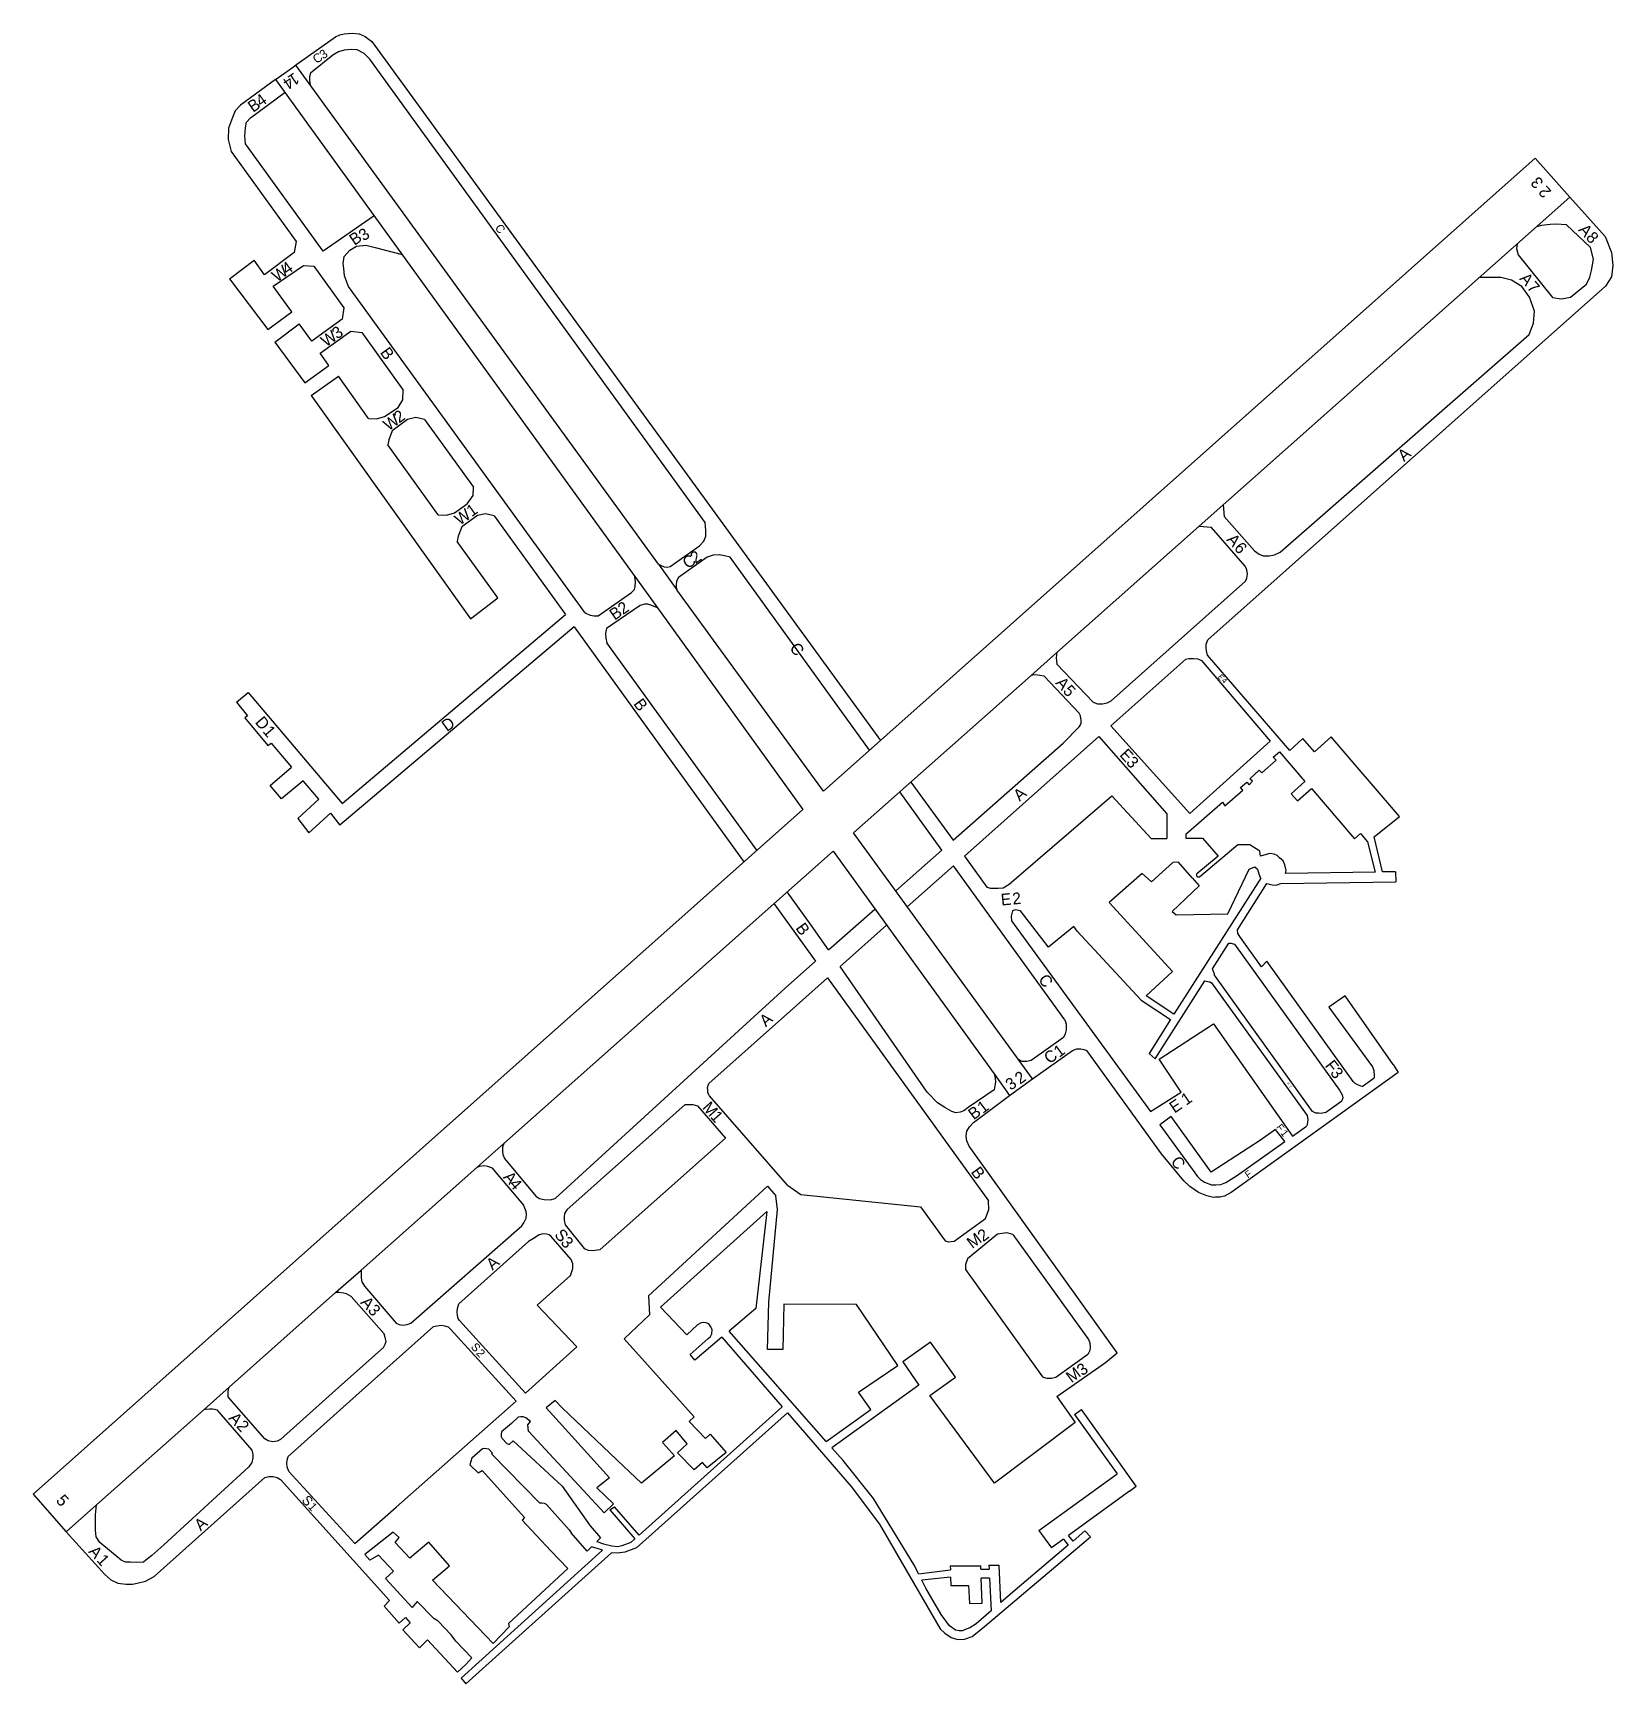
# Model space of a CAD drawing. Extents: x 0.67 to 4.72, y 2.02 to 6.24.
import ezdxf

# ---------------------------------------------------------------- set-up
doc = ezdxf.new("R2010")
doc.units = 0
doc.header["$MEASUREMENT"] = 0

msp = doc.modelspace()

# ---------------------------------------------------------------- linework, layer by layer
at = {"linetype": 'Continuous'}
for p, q in [((1.2957, 6.1257), (1.3474, 6.1626)), ((1.1778, 5.6157), (1.2407, 5.6628)), ((1.2937, 5.4528), (1.3567, 5.4997)), ((1.3867, 5.3168), (1.4567, 5.3658)), ((2.276, 4.8847), (2.3236, 4.8192)), ((2.2156, 4.8531), (2.2735, 4.7728)), ((3.2302, 4.5999), (3.2964, 4.6586)), ((1.1957, 4.531), (1.2257, 4.556)), ((3.9263, 4.4379), (3.8924, 4.4079)), ((1.2824, 4.3178), (1.337, 4.3645)), ((1.3107, 4.284), (1.2824, 4.3178)), ((1.3665, 4.3297), (1.3107, 4.284)), ((1.3528, 4.2337), (1.3807, 4.1968)), ((1.4368, 4.2469), (1.4607, 4.216)), ((3.5776, 4.2461), (3.5776, 4.1823)), ((3.6264, 4.193), (3.6264, 4.1827)), ((3.6603, 4.061), (3.5914, 3.995)), ((4.1632, 4.0969), (4.1643, 4.071)), ((3.1354, 3.5796), (3.1754, 3.5241)), ((1.8109, 3.3401), (1.8803, 3.4017)), ((1.4496, 3.0194), (1.5147, 3.0772)), ((1.9656, 2.9872), (2.051, 3.063)), ((2.3486, 2.9112), (2.2815, 2.9822)), ((1.1127, 2.7204), (1.1773, 2.7777)), ((3.3414, 2.7073), (3.3594, 2.7203)), ((0.6749, 2.5032), (0.7599, 2.4072)), ((0.8378, 2.4764), (0.7599, 2.4072)), ((2.1515, 2.4633), (2.1636, 2.4712)), ((2.0476, 2.4122), (2.0526, 2.4043)), ((3.2504, 2.4103), (3.2823, 2.3663)), ((3.0235, 2.3203), (3.1014, 2.3203)), ((3.1223, 2.3212), (3.1485, 2.3212))]:
    msp.add_line(p, q, dxfattribs=at)
at = {"color": 254}
for points in [[(1.3447, 6.1607), (1.4497, 6.2347), (1.4607, 6.2397), (1.4717, 6.2426), (1.4916, 6.2447), (1.5097, 6.2426), (1.5257, 6.2357), (1.5426, 6.2226), (2.8445, 4.4331)], [(2.3956, 4.9913), (1.5376, 6.1776), (1.5226, 6.1927), (1.5047, 6.2017), (1.4897, 6.2026), (1.4717, 6.2007), (1.4567, 6.1967), (1.4426, 6.1877), (1.3857, 6.1417), (1.3828, 6.1326), (1.3828, 6.1236), (1.3847, 6.1114)], [(1.2957, 6.1257), (1.2057, 6.0597), (1.1928, 6.0457), (1.1857, 6.0287), (1.1757, 6.0007), (1.1747, 5.9717), (1.1818, 5.9417), (1.3485, 5.7107)], [(1.4176, 5.6862), (1.2188, 5.9607), (1.2168, 5.9817), (1.2188, 6.0017), (1.2218, 6.0167), (1.2318, 6.0276), (1.3207, 6.0936)], [(4.6101, 5.8247), (4.7001, 5.7237), (4.7161, 5.6828), (4.7202, 5.6497), (4.7161, 5.6207), (4.7011, 5.5968), (3.6825, 4.6912)], [(1.5485, 5.7766), (1.4176, 5.6862)], [(4.4745, 5.7043), (4.4732, 5.6928), (4.4772, 5.6768), (4.5652, 5.5678), (4.5882, 5.5637), (4.6113, 5.5687), (4.6522, 5.6018), (4.6611, 5.6197), (4.6651, 5.6368), (4.6701, 5.6657), (4.6622, 5.6957), (4.6012, 5.7538), (4.5751, 5.7557), (4.5592, 5.7547), (4.5372, 5.7517), (4.5243, 5.7485)], [(1.3485, 5.7107), (1.3438, 5.6828), (1.2678, 5.6259)], [(1.4828, 5.596), (1.4727, 5.6228), (1.4707, 5.6418), (1.4688, 5.6547), (1.4717, 5.6728), (1.4857, 5.6887), (1.5027, 5.6987), (1.5267, 5.7018), (1.5507, 5.6957), (1.6203, 5.6772)], [(1.2678, 5.6259), (1.2407, 5.6628)], [(1.2897, 5.5962), (1.3678, 5.6497), (1.3942, 5.6474)], [(1.3942, 5.6474), (1.4708, 5.5413)], [(1.1778, 5.6157), (1.2757, 5.4858), (1.3378, 5.5308), (1.2897, 5.5962)], [(2.0874, 4.7611), (1.4828, 5.596)], [(3.7219, 5.0363), (3.7243, 5.0068), (3.8024, 4.9189), (3.8143, 4.9099), (3.8243, 4.9058), (3.8403, 4.9058), (3.8533, 4.9089), (3.8683, 4.9158), (4.5052, 5.4728), (4.5163, 5.5018), (4.5191, 5.5328), (4.5062, 5.5687), (4.4872, 5.5957), (4.4603, 5.6118), (4.4332, 5.6188), (4.3781, 5.6188)], [(1.4708, 5.5413), (1.4667, 5.5118), (1.3883, 5.4556)], [(1.3883, 5.4556), (1.3567, 5.4997)], [(1.4104, 5.4247), (1.4888, 5.4809), (1.5168, 5.4776)], [(1.5168, 5.4776), (1.623, 5.3304)], [(1.2937, 5.4528), (1.3707, 5.3487), (1.4326, 5.3938), (1.4104, 5.4247)], [(1.5342, 5.258), (1.4567, 5.3658)], [(1.5342, 5.258), (1.5547, 5.2568), (1.5747, 5.2628), (1.6097, 5.2858), (1.6217, 5.3058), (1.623, 5.3304)], [(1.3867, 5.3168), (1.7946, 4.7448), (1.8646, 4.7989), (1.7611, 4.9427)], [(1.6774, 5.2551), (1.6774, 5.2551), (1.6547, 5.2599), (1.6336, 5.2549), (1.5947, 5.2259), (1.5857, 5.2028), (1.5831, 5.1902)], [(1.6774, 5.2551), (1.8023, 5.0821)], [(1.7118, 5.0113), (1.5831, 5.1902)], [(1.7118, 5.0113), (1.7336, 5.0099), (1.7536, 5.0159), (1.7867, 5.0389), (1.8016, 5.0608), (1.8023, 5.0821)], [(1.8552, 5.0088), (1.8336, 5.0139), (1.8127, 5.0089), (1.7726, 4.9799), (1.7636, 4.9568), (1.7611, 4.9427)], [(1.8552, 5.0088), (2.0378, 4.7558)], [(2.276, 4.8847), (2.2815, 4.8819), (2.2906, 4.8779), (2.2986, 4.877), (2.3065, 4.8789), (2.3815, 4.9318), (2.3925, 4.9439), (2.3975, 4.9568), (2.3975, 4.9708), (2.3956, 4.9913)], [(3.2964, 4.6586), (3.2944, 4.6449), (3.2964, 4.6289), (3.3894, 4.531), (3.4004, 4.527), (3.4134, 4.527), (3.4254, 4.53), (3.4354, 4.535), (3.7793, 4.8408), (3.7823, 4.8489), (3.7843, 4.8589), (3.7823, 4.8698), (3.7783, 4.8799), (3.6924, 4.9789), (3.6599, 4.9813)], [(2.4594, 4.903), (2.4455, 4.9058), (2.4315, 4.9089), (2.4165, 4.9079), (2.4006, 4.9029), (2.3275, 4.8509), (2.3225, 4.8408), (2.3215, 4.8308), (2.3215, 4.8258), (2.3236, 4.8192)], [(2.8169, 4.4086), (2.4594, 4.903)], [(2.0874, 4.7611), (2.0906, 4.7589), (2.1015, 4.7539), (2.1115, 4.752), (2.1156, 4.752), (2.1215, 4.752), (2.2076, 4.812), (2.2146, 4.8199), (2.2165, 4.8279), (2.2177, 4.8389), (2.2156, 4.8531)], [(2.2735, 4.7728), (2.2596, 4.7789), (2.2486, 4.782), (2.2406, 4.782), (2.2296, 4.7789), (2.1436, 4.7198), (2.1415, 4.712), (2.1406, 4.7059), (2.1415, 4.6949), (2.1438, 4.6833)], [(1.4665, 4.2721), (2.0378, 4.7558)], [(2.0607, 4.724), (1.4607, 4.216)], [(2.0607, 4.724), (2.495, 4.1223)], [(2.5285, 4.152), (2.1438, 4.6833)], [(3.8924, 4.4079), (3.6824, 4.652), (3.6793, 4.6629), (3.6783, 4.671), (3.6783, 4.6799), (3.6825, 4.6912)], [(3.6264, 4.6413), (3.4349, 4.4711)], [(3.6264, 4.6413), (3.6343, 4.6429), (3.6464, 4.6429), (3.6573, 4.6419), (3.6664, 4.6379), (3.8427, 4.4315)], [(3.0304, 4.1776), (3.3123, 4.426), (3.3533, 4.4679), (3.3564, 4.4729), (3.3584, 4.4779), (3.3584, 4.485), (3.3564, 4.496), (3.3533, 4.5029), (3.2635, 4.5979), (3.2414, 4.601), (3.2302, 4.5999)], [(1.1957, 4.531), (1.2237, 4.496), (1.2168, 4.491), (1.2757, 4.42), (1.2843, 4.4266), (1.337, 4.3645)], [(1.2257, 4.556), (1.4665, 4.2721)], [(3.4037, 4.4433), (3.0596, 4.1374)], [(3.4037, 4.4433), (3.578, 4.2457)], [(3.6364, 4.2466), (3.4349, 4.4711)], [(4.1089, 4.1867), (4.1732, 4.239), (3.9983, 4.4429), (3.9563, 4.4039), (3.9263, 4.4379)], [(3.6264, 4.193), (3.7203, 4.275), (3.7264, 4.2659), (3.7723, 4.306), (3.7664, 4.3129), (3.7823, 4.3269), (3.7884, 4.32), (3.7974, 4.329), (3.7902, 4.335), (3.8143, 4.3569), (3.8212, 4.35), (3.8574, 4.3829), (3.8503, 4.3909), (3.8662, 4.4041)], [(3.8427, 4.4315), (3.6364, 4.2466)], [(3.8662, 4.4041), (3.9313, 4.3279), (3.8963, 4.2969), (3.9124, 4.279), (3.9484, 4.31), (4.0583, 4.181), (4.0739, 4.1947)], [(3.8924, 4.4079), (3.8924, 4.4079)], [(1.3665, 4.3297), (1.3665, 4.3297), (1.3107, 4.284)], [(1.4064, 4.2826), (1.3665, 4.3297)], [(2.9221, 4.3264), (3.0304, 4.1776)], [(1.3528, 4.2337), (1.4064, 4.2826)], [(3.002, 4.1527), (2.8943, 4.3017)], [(3.1174, 4.058), (3.1264, 4.055), (3.1464, 4.055), (3.1585, 4.056), (3.1744, 4.065), (3.4373, 4.2919), (3.5377, 4.182)], [(1.4368, 4.2469), (1.4368, 4.2469), (1.3807, 4.1968)], [(4.0739, 4.1947), (4.0914, 4.1741)], [(4.1302, 4.0965), (4.1089, 4.1867)], [(2.8837, 4.0484), (3.002, 4.1527)], [(3.5377, 4.182), (3.5776, 4.1823)], [(3.6264, 4.1827), (3.6693, 4.1831), (3.7093, 4.1369), (3.6543, 4.0917)], [(3.8818, 4.093), (3.8834, 4.1), (3.8803, 4.115), (3.8753, 4.125), (3.8663, 4.133), (3.8603, 4.1391), (3.8524, 4.1419), (3.8413, 4.144), (3.8324, 4.1409), (3.8174, 4.1369), (3.8163, 4.15), (3.7902, 4.166), (3.7593, 4.166), (3.6614, 4.0831), (3.6573, 4.0831), (3.6553, 4.084), (3.6543, 4.0881), (3.6543, 4.0917)], [(4.0914, 4.1741), (4.1112, 4.0963)], [(3.0313, 4.1122), (2.9134, 4.0075)], [(3.3163, 3.7181), (3.0313, 4.1122)], [(3.0596, 4.1374), (3.1174, 4.058)], [(3.5933, 4.121), (3.5384, 4.071), (3.5143, 4.093), (3.4303, 4.0181)], [(3.5914, 3.995), (3.6014, 3.9871), (3.7343, 3.989), (3.7884, 4.104), (3.8033, 4.11), (3.8103, 4.104), (3.8133, 4.092), (3.8174, 4.0809), (3.8182, 4.0803)], [(3.6424, 4.0819), (3.6074, 4.122), (3.5933, 4.121)], [(3.8182, 4.0803), (3.5961, 3.7321)], [(3.6424, 4.0819), (3.6603, 4.061)], [(3.7587, 3.9487), (3.8341, 4.0671)], [(3.8341, 4.0671), (3.8474, 4.064), (3.8584, 4.063), (3.8693, 4.0669)], [(3.8694, 4.067), (4.1643, 4.071)], [(4.1112, 4.0963), (3.8818, 4.093), (3.8818, 4.093)], [(4.1632, 4.0969), (4.1302, 4.0965)], [(2.7115, 3.8968), (2.6675, 3.96), (2.6056, 4.0455)], [(3.5249, 3.7796), (3.5923, 3.8421), (3.4303, 4.0181)], [(2.572, 4.0157), (2.6787, 3.8679)], [(2.7115, 3.8968), (2.8305, 4.0016)], [(3.3483, 3.945), (3.3395, 3.9571), (3.2745, 3.904), (3.2034, 3.9971), (3.1904, 4), (3.1824, 3.9971), (3.1795, 3.9831), (3.1804, 3.9715)], [(2.8604, 3.9603), (2.7411, 3.8542)], [(3.1804, 3.9715), (3.5358, 3.4829)], [(3.3483, 3.945), (3.5124, 3.7681)], [(4.0778, 3.5474), (4.0778, 3.5474), (4.0743, 3.5481), (4.0672, 3.5511), (4.0603, 3.5551), (4.0553, 3.5601), (3.8343, 3.8681), (3.8203, 3.854), (3.7664, 3.929), (3.7593, 3.939), (3.7587, 3.9487)], [(3.6949, 3.8484), (3.737, 3.9145)], [(3.737, 3.9145), (3.7414, 3.914), (3.7514, 3.9121), (3.7753, 3.878), (4.0203, 3.538), (4.0272, 3.5261), (4.0283, 3.5181), (4.0263, 3.5106)], [(2.6005, 3.799), (2.6787, 3.8679)], [(3.1354, 3.5796), (3.1385, 3.569), (3.1394, 3.5581), (3.1374, 3.549), (3.1354, 3.539), (3.0694, 3.4931), (3.0585, 3.4851), (3.0484, 3.4811), (3.0375, 3.4801), (3.0275, 3.4831), (3.0094, 3.4931), (2.9904, 3.5051), (2.9645, 3.533), (2.7411, 3.8542)], [(3.9839, 3.4804), (3.9733, 3.4781), (3.9673, 3.4792), (3.9593, 3.4792), (3.9512, 3.4831), (3.7024, 3.829), (3.7003, 3.8321), (3.7003, 3.835), (3.6949, 3.8484)], [(2.7091, 3.8258), (2.6294, 3.755)], [(2.7091, 3.8258), (3.1214, 3.2546)], [(3.5874, 3.7184), (3.5323, 3.6321), (3.5483, 3.6181), (3.6755, 3.8179)], [(3.6755, 3.8179), (3.6864, 3.815), (3.6883, 3.815), (3.6924, 3.813), (3.9373, 3.473), (3.9393, 3.4621), (3.9383, 3.4561), (3.9373, 3.4492), (3.9351, 3.4456)], [(1.8803, 3.4017), (1.8767, 3.3921), (1.8767, 3.3811), (1.8777, 3.373), (1.8817, 3.3631), (1.9626, 3.2661), (1.9717, 3.2601), (1.9836, 3.2582), (1.9986, 3.2571), (2.0117, 3.2601), (2.6005, 3.799)], [(3.5124, 3.7681), (3.5874, 3.7184)], [(3.5961, 3.7321), (3.5249, 3.7796)], [(4.1572, 3.604), (4.0346, 3.7796), (3.9925, 3.7502), (4.1043, 3.5978), (4.1081, 3.5881), (4.1087, 3.5751), (4.1083, 3.5691)], [(2.6294, 3.755), (2.4051, 3.5546)], [(3.3163, 3.7181), (3.3204, 3.7071), (3.3204, 3.6921), (3.3174, 3.6821), (3.3133, 3.6731), (3.2304, 3.614), (3.2195, 3.6111), (3.2074, 3.6111), (3.1994, 3.6151), (3.1978, 3.6161)], [(3.5358, 3.4829), (3.6143, 3.533), (3.5583, 3.6171), (3.6974, 3.7081), (3.8997, 3.4203)], [(3.2335, 3.5671), (3.3364, 3.6391), (3.3474, 3.644), (3.3574, 3.644), (3.3654, 3.6421), (3.3731, 3.6395)], [(4.1572, 3.604), (4.1703, 3.5831), (3.7424, 3.2761), (3.7253, 3.2661), (3.7133, 3.2642), (3.7024, 3.2642), (3.6974, 3.2632), (3.6803, 3.2671), (3.6593, 3.2761), (3.6364, 3.2911), (3.6214, 3.3061), (3.5643, 3.3752), (3.3731, 3.6395)], [(2.6066, 3.2942), (2.4065, 3.5231), (2.4025, 3.5311), (2.4025, 3.539), (2.4015, 3.5451), (2.4051, 3.5546)], [(4.0778, 3.5474), (4.1083, 3.5691)], [(3.4204, 2.8403), (3.4204, 2.8403), (3.4504, 2.8651), (3.0714, 3.3941), (3.0654, 3.408), (3.0645, 3.4201), (3.0654, 3.4331), (3.0725, 3.4442), (3.0825, 3.4551), (3.1754, 3.5241)], [(3.9839, 3.4804), (4.0263, 3.5106)], [(2.345, 3.5011), (2.0417, 3.2311), (2.0355, 3.2221), (2.0346, 3.2132), (2.0346, 3.2051), (2.0377, 3.1932), (2.0856, 3.1322), (2.0965, 3.1282), (2.1076, 3.1272), (2.1268, 3.1301)], [(2.345, 3.5011), (2.3536, 3.5011), (2.3646, 3.5011), (2.3765, 3.498), (2.4483, 3.4151)], [(3.8798, 3.4061), (3.8562, 3.4371), (3.8174, 3.4101), (3.6914, 3.3282), (3.5893, 3.4702), (3.5603, 3.4492)], [(3.5603, 3.4492), (3.6564, 3.3171), (3.6643, 3.3092), (3.6743, 3.3021), (3.6924, 3.2951), (3.7033, 3.2951), (3.7164, 3.2961), (3.7293, 3.3011), (3.7564, 3.3182), (3.8798, 3.4061)], [(3.8997, 3.4203), (3.9351, 3.4456)], [(2.1268, 3.1301), (2.4483, 3.4151)], [(1.5147, 3.0772), (1.5147, 3.0772), (1.5147, 3.0661), (1.5147, 3.0561), (1.5167, 3.0472), (1.5238, 3.0361), (1.6047, 2.9413), (1.6126, 2.9382), (1.6207, 2.9362), (1.6326, 2.9382), (1.6426, 2.9413), (1.9266, 3.1902), (1.9316, 3.1982), (1.9377, 3.2101), (1.9386, 3.2192), (1.9377, 3.2271), (1.9326, 3.2401), (1.9316, 3.2432), (1.8517, 3.3382), (1.8396, 3.3421), (1.8296, 3.3442), (1.8176, 3.3421), (1.8109, 3.3401)], [(2.555, 3.2919), (2.2505, 3.0112), (2.2536, 2.9622), (2.1886, 2.9014)], [(2.555, 3.2919), (2.5766, 3.2671)], [(2.8894, 2.8332), (2.7835, 2.9891), (2.5975, 2.9901), (2.5946, 2.8742), (2.5556, 2.8742), (2.5585, 2.9951), (2.5806, 3.2321), (2.5766, 3.2671)], [(2.6066, 3.2942), (2.6406, 3.2711), (2.9475, 3.2391), (3.01, 3.152)], [(2.2815, 2.9822), (2.5535, 3.2271), (2.5256, 2.9792), (2.4572, 2.9209)], [(3.01, 3.152), (3.0184, 3.1491), (3.0335, 3.1511), (3.1135, 3.2092), (3.1223, 3.2321), (3.1214, 3.2546)], [(3.1835, 3.1685), (3.1685, 3.1722), (3.1444, 3.1692), (3.0675, 3.1061), (3.0625, 3.0911), (3.0625, 3.0788)], [(2.051, 3.063), (2.0566, 3.0811), (2.0566, 3.0932), (2.0526, 3.1042), (2.0017, 3.1632), (1.9967, 3.1672), (1.9896, 3.1692), (1.9806, 3.1701), (1.9705, 3.1672), (1.9567, 3.1582), (1.9436, 3.1501), (1.765, 2.9905)], [(3.1835, 3.1685), (3.3777, 2.8995)], [(3.0625, 3.0788), (3.2596, 2.804)], [(1.4657, 2.7842), (1.5726, 2.8792), (1.5767, 2.8872), (1.5788, 2.8941), (1.5767, 2.9042), (1.5737, 2.9142), (1.4897, 3.0092), (1.4776, 3.0161), (1.4697, 3.0182), (1.4588, 3.0201), (1.4496, 3.0194)], [(1.9354, 2.7624), (1.7667, 2.9482), (1.7636, 2.9532), (1.7617, 2.9613), (1.7607, 2.9692), (1.7617, 2.9792), (1.765, 2.9905)], [(2.0676, 2.881), (1.9656, 2.9872)], [(1.7, 2.9325), (1.4938, 2.7482)], [(1.7, 2.9325), (1.7086, 2.9342), (1.7207, 2.9362), (1.7286, 2.9342), (1.7376, 2.9322), (1.7436, 2.9263), (1.9116, 2.7413)], [(2.4389, 2.9053), (2.3696, 2.8462), (2.3575, 2.8613), (2.4036, 2.9022), (2.4096, 2.9072), (2.4125, 2.9142), (2.4136, 2.9242), (2.4105, 2.9322), (2.4055, 2.9392), (2.3986, 2.9422), (2.3906, 2.9432), (2.3856, 2.9422), (2.3765, 2.9372), (2.3486, 2.9112)], [(2.7057, 2.6382), (2.4572, 2.9209)], [(2.1886, 2.9014), (2.3675, 2.7012), (2.3546, 2.6892), (2.3965, 2.6463), (2.4086, 2.6572), (2.4496, 2.6103), (2.4006, 2.5712), (2.3886, 2.5843), (2.3675, 2.5653), (2.3246, 2.6093), (2.3496, 2.6322), (2.3215, 2.6662), (2.2865, 2.6353), (2.2956, 2.6253), (2.3175, 2.6012), (2.2326, 2.5312), (2.1865, 2.5753), (2.0296, 2.7242), (2.0117, 2.7432), (1.9886, 2.7242), (2.0055, 2.7053), (2.1506, 2.5453), (2.1186, 2.5193), (2.1615, 2.4783), (2.1376, 2.4553), (1.9436, 2.6643), (1.9417, 2.6813), (1.9486, 2.6892), (1.9367, 2.6992), (1.9296, 2.7012), (1.9236, 2.7012), (1.9167, 2.7003), (1.8996, 2.6842), (1.8746, 2.6632), (1.8736, 2.6572), (1.8736, 2.6513), (1.8757, 2.6463), (1.8876, 2.6332), (1.8926, 2.6312), (1.8946, 2.6312), (1.9046, 2.6403), (2.0296, 2.5243), (2.1015, 2.4222), (2.1277, 2.3913), (2.1183, 2.382)], [(1.9354, 2.7624), (2.0676, 2.881)], [(2.4389, 2.9053), (2.5931, 2.727)], [(3.2959, 2.7533), (3.3433, 2.6872), (3.1364, 2.5312), (2.9714, 2.7562), (3.0364, 2.8032), (2.9725, 2.8922), (2.9022, 2.8422)], [(3.3777, 2.8995), (3.3804, 2.8913), (3.3814, 2.8801), (3.3804, 2.8712), (3.3754, 2.8613), (3.2934, 2.8022), (3.2823, 2.7992), (3.2714, 2.7992), (3.2624, 2.8022), (3.2596, 2.804)], [(2.7057, 2.6382), (2.8204, 2.7203), (2.7885, 2.7642), (2.8894, 2.8332)], [(2.9022, 2.8422), (2.9425, 2.7822), (2.7199, 2.6224)], [(3.2959, 2.7533), (3.4204, 2.8403)], [(1.4657, 2.7842), (1.3088, 2.6432), (1.2997, 2.6393), (1.2878, 2.6372), (1.2767, 2.6403), (1.2688, 2.6453), (1.1778, 2.7482), (1.1747, 2.7522), (1.1747, 2.7562), (1.1747, 2.7653), (1.1757, 2.7732), (1.1773, 2.7777)], [(1.3282, 2.6001), (1.4938, 2.7482)], [(1.1127, 2.7204), (1.1178, 2.7212), (1.1268, 2.7222), (1.1347, 2.7222), (1.1397, 2.7212), (1.1457, 2.7192), (1.2347, 2.6163), (1.2378, 2.6052), (1.2378, 2.5962), (1.2347, 2.5843), (1.2278, 2.5732), (1.0097, 2.3733), (0.9787, 2.3462), (0.9638, 2.3343), (0.9578, 2.3293), (0.9408, 2.3283), (0.9247, 2.3293), (0.9118, 2.3293), (0.9008, 2.3343), (0.8458, 2.3793), (0.8368, 2.3943), (0.8349, 2.4112), (0.8349, 2.4353), (0.8349, 2.4503), (0.8378, 2.4764)], [(1.4987, 2.3768), (1.6047, 2.4703), (1.9116, 2.7413)], [(2.2196, 2.3663), (2.6065, 2.7116)], [(2.5931, 2.727), (2.2267, 2.3983)], [(2.6065, 2.7116), (2.7694, 2.5232), (2.8425, 2.4263), (2.9975, 2.1583), (3.0094, 2.1473), (3.0254, 2.1364), (3.0425, 2.1314), (3.0595, 2.1324), (3.0794, 2.1393), (3.1114, 2.1643), (3.3824, 2.3943), (3.3683, 2.4093), (3.3378, 2.3833)], [(3.3414, 2.7073), (3.4506, 2.5554)], [(3.4824, 2.5112), (3.4993, 2.5243), (3.3594, 2.7203)], [(2.9423, 2.2993), (2.9325, 2.3193), (2.8266, 2.4922), (2.7495, 2.5893), (2.7199, 2.6224)], [(1.4987, 2.3768), (1.3297, 2.5612), (1.3257, 2.5732), (1.3247, 2.5823), (1.3257, 2.5903), (1.3282, 2.6001)], [(2.0476, 2.4122), (1.9896, 2.4772), (1.9846, 2.4793), (1.9786, 2.4802), (1.9727, 2.4802), (1.8496, 2.6062), (1.8517, 2.6082), (1.8417, 2.6182), (1.8307, 2.6203), (1.8257, 2.6193), (1.7986, 2.5953), (1.7936, 2.5782), (1.8146, 2.5582), (1.8246, 2.5643), (1.9336, 2.4434), (1.9276, 2.4372), (2.0005, 2.3584), (2.0005, 2.3584), (2.0446, 2.3133), (1.8926, 2.1724), (1.8936, 2.1634), (1.8526, 2.1214), (1.6976, 2.2833), (1.7416, 2.3203), (1.6886, 2.3803), (1.6397, 2.3393), (1.6017, 2.3793), (1.6126, 2.3922), (1.5967, 2.4062), (1.5243, 2.3489)], [(0.7599, 2.4072), (0.8587, 2.2974), (0.8738, 2.2843), (0.8918, 2.2753), (0.9137, 2.2733), (0.9297, 2.2733), (0.9418, 2.2753), (0.9628, 2.2803), (0.9847, 2.2924), (1.2684, 2.5464)], [(1.2684, 2.5464), (1.2788, 2.5482), (1.2897, 2.5482), (1.2997, 2.5462), (1.3088, 2.5412), (1.5876, 2.2312), (1.5737, 2.2163), (1.6126, 2.1733), (1.6286, 2.1873), (1.6407, 2.1743), (1.6217, 2.1564), (1.6647, 2.1103), (1.6847, 2.1303), (1.7617, 2.0474), (1.7827, 2.0674), (1.7986, 2.0843), (1.7576, 2.1274), (1.7457, 2.1433), (1.7126, 2.1783), (1.7007, 2.1853), (1.6586, 2.2283), (1.6457, 2.2133), (1.5776, 2.2874), (1.5977, 2.3063), (1.5597, 2.3472), (1.5376, 2.3343), (1.5243, 2.3489)], [(3.2504, 2.4103), (3.4506, 2.5554)], [(3.4824, 2.5112), (3.326, 2.3977)], [(2.1515, 2.4633), (2.2161, 2.3888)], [(2.2267, 2.3983), (2.1636, 2.4712)], [(2.1049, 2.3686), (2.0936, 2.3572), (2.0526, 2.4043)], [(2.1329, 2.3598), (2.1277, 2.3613), (2.1049, 2.3686)], [(2.1183, 2.382), (2.1356, 2.3763), (2.1565, 2.3712), (2.1716, 2.3693), (2.1836, 2.3722), (2.2065, 2.3803)], [(2.2161, 2.3888), (2.2065, 2.3803)], [(3.3253, 2.3727), (3.1895, 2.2574), (3.1525, 2.2256)], [(3.3131, 2.3884), (3.2823, 2.3663)], [(3.3131, 2.3884), (3.3253, 2.3727)], [(3.3378, 2.3833), (3.326, 2.3977)], [(2.1329, 2.3598), (1.7707, 2.0323), (1.7827, 2.0174), (2.1556, 2.3533)], [(2.2196, 2.3663), (2.1905, 2.3552), (2.1716, 2.3522), (2.1556, 2.3533)], [(2.9423, 2.2993), (3.0237, 2.3096)], [(3.0241, 2.2908), (2.9504, 2.2828)], [(3.0235, 2.3203), (3.0237, 2.3096)], [(3.0241, 2.2908), (3.0245, 2.2693), (3.0704, 2.2693), (3.0725, 2.2233), (3.1054, 2.2243), (3.1028, 2.2884)], [(3.1018, 2.3112), (3.1014, 2.3203)], [(3.1018, 2.3112), (3.1229, 2.3112)], [(3.124, 2.2884), (3.1028, 2.2884)], [(3.1223, 2.3212), (3.1229, 2.3112)], [(3.124, 2.2884), (3.1283, 2.2047)], [(3.1525, 2.2256), (3.1485, 2.3212)], [(3.1283, 2.2047), (3.0895, 2.1712), (3.0735, 2.1612), (3.0595, 2.1564), (3.0545, 2.1533), (3.0464, 2.1533), (3.0364, 2.1553), (3.0214, 2.1662), (3.0004, 2.1953), (2.9604, 2.2624), (2.9504, 2.2828)]]:
    msp.add_lwpolyline(points, dxfattribs=at)
at = {"color": 0}
for points in [[(2.276, 4.8847), (1.3474, 6.1626)], [(1.2961, 6.126), (2.2156, 4.8531)], [(2.6985, 4.3033), (4.5213, 5.9247), (4.6101, 5.8247), (3.2964, 4.6586)], [(2.6985, 4.3033), (2.3236, 4.8192)], [(2.2735, 4.7728), (2.6462, 4.2568)], [(3.2302, 4.5999), (2.7759, 4.1967)], [(0.6749, 2.5032), (2.6462, 4.2568)], [(3.1754, 3.5241), (3.2335, 3.5671), (2.7759, 4.1967)], [(2.7234, 4.15), (1.8803, 3.4017)], [(2.7234, 4.15), (3.1354, 3.5796)], [(1.8109, 3.3401), (1.5147, 3.0772)], [(1.4496, 3.0194), (1.1773, 2.7777)], [(1.1127, 2.7204), (0.8378, 2.4764)]]:
    msp.add_lwpolyline(points, dxfattribs=at)

# ---------------------------------------------------------------- texts
for s, height, rotation, p in [('C', 0.0227, 35.1607, (1.401, 6.1653)), ('3', 0.0227, 35.1609, (1.4182, 6.1767)), ('1', 0.03, 214.243, (1.3436, 6.1447)), ('4', 0.03, 35.1609, (1.2582, 6.0544)), ('4', 0.03, 214.243, (1.33, 6.1355)), ('B', 0.03, 35.1607, (1.2382, 6.0401)), ('3', 0.03, 132.124, (4.5441, 5.8631)), ('2', 0.03, 132.124, (4.5643, 5.8394)), ('C', 0.0214, 305.885, (1.8563, 5.7458)), ('A', 0.03, 311.625, (4.6303, 5.7398)), ('B', 0.03, 35.1607, (1.498, 5.6995)), ('3', 0.03, 35.1609, (1.5217, 5.7107)), ('8', 0.03, 311.627, (4.6491, 5.7197)), ('W', 0.03, 35.1603, (1.2997, 5.6059)), ('4', 0.03, 35.1609, (1.3252, 5.6247)), ('A', 0.03, 311.628, (4.4793, 5.6148)), ('7', 0.03, 311.627, (4.498, 5.5922)), ('W', 0.03, 35.1603, (1.4252, 5.4395)), ('3', 0.03, 35.1609, (1.4536, 5.4596)), ('B', 0.03, 305.885, (1.5621, 5.4265)), ('W', 0.03, 35.1603, (1.585, 5.2249)), ('2', 0.03, 35.1609, (1.6122, 5.2448)), ('A', 0.03, 41.5673, (4.1852, 5.1458)), ('1', 0.03, 35.1609, (1.7979, 5.0047)), ('W', 0.03, 35.1603, (1.7675, 4.9827)), ('A', 0.03, 311.625, (3.7294, 4.9465)), ('C', 0.03, 35.1607, (2.3512, 4.8712)), ('2', 0.03, 35.1609, (2.3711, 4.8847)), ('6', 0.03, 311.627, (3.7484, 4.9248)), ('B', 0.03, 35.1607, (2.1642, 4.7398)), ('2', 0.03, 35.1609, (2.1855, 4.7543)), ('C', 0.03, 305.885, (2.6105, 4.6701)), ('A', 0.03, 311.628, (3.2915, 4.5796)), ('5', 0.03, 311.627, (3.31, 4.559)), ('E', 0.0145, 312.135, (3.7071, 4.595)), ('4', 0.0145, 312.132, (3.7165, 4.5855)), ('B', 0.03, 305.885, (2.2109, 4.5271)), ('D', 0.03, 310.32, (1.2418, 4.4792)), ('D', 0.03, 35.1608, (1.7345, 4.4545)), ('1', 0.03, 310.319, (1.2615, 4.4558)), ('E', 0.03, 312.467, (3.4551, 4.3953)), ('3', 0.03, 312.469, (3.4717, 4.3759)), ('A', 0.03, 41.5673, (3.201, 4.2761)), ('E', 0.03, 5.5026, (3.1543, 4.0104)), ('2', 0.03, 5.505, (3.1837, 4.0129)), ('B', 0.03, 305.885, (2.626, 3.9527)), ('C', 0.03, 305.885, (3.2474, 3.8212)), ('A', 0.03, 41.5673, (2.5512, 3.6985)), ('C', 0.03, 36.5275, (3.2774, 3.6037)), ('1', 0.03, 36.5285, (3.3022, 3.6202)), ('F', 0.03, 307.927, (3.9814, 3.6003)), ('3', 0.03, 307.926, (3.9948, 3.5817)), ('3', 0.03, 35.1609, (3.1781, 3.5361)), ('2', 0.03, 35.1609, (3.202, 3.5517)), ('F', 0.00656, 307.927, (3.8843, 3.5543)), ('M', 0.03, 311.627, (2.3866, 3.4921)), ('1', 0.03, 36.5285, (3.1066, 3.4769)), ('E', 0.03, 34.1939, (3.5975, 3.4777)), ('1', 0.03, 34.1941, (3.6272, 3.4978)), ('2', 0.00656, 307.926, (3.89, 3.547)), ('1', 0.03, 311.627, (2.4073, 3.4688)), ('B', 0.03, 36.5275, (3.0833, 3.4604)), ('F', 0.018, 306.916, (3.857, 3.4428)), ('1', 0.018, 306.915, (3.8682, 3.4278)), ('B', 0.03, 305.885, (3.0748, 3.3283)), ('C', 0.03, 305.885, (3.5865, 3.3551)), ('A', 0.03, 311.625, (1.877, 3.3139)), ('4', 0.03, 311.627, (1.8924, 3.2959)), ('F', 0.0179, 35.5377, (3.7856, 3.3113)), ('S', 0.03, 311.626, (2.0081, 3.1663)), ('M', 0.03, 37.0251, (3.0799, 3.1307)), ('2', 0.03, 37.0246, (3.1075, 3.1483)), ('3', 0.03, 311.627, (2.0242, 3.1466)), ('A', 0.03, 41.5673, (1.8515, 3.0752)), ('A', 0.03, 311.625, (1.5116, 2.9932)), ('3', 0.03, 311.627, (1.5303, 2.9731)), ('S', 0.0212, 311.626, (1.7943, 2.8795)), ('2', 0.0212, 311.627, (1.8081, 2.8634)), ('3', 0.03, 37.0246, (3.3615, 2.8048)), ('M', 0.03, 37.0251, (3.3339, 2.7869)), ('A', 0.03, 311.625, (1.1741, 2.6968)), ('2', 0.03, 311.627, (1.1938, 2.6765)), ('5', 0.03, 311.633, (0.732, 2.4859)), ('S', 0.0249, 311.626, (1.3609, 2.4868)), ('1', 0.0212, 311.627, (1.3779, 2.47)), ('A', 0.03, 41.5673, (1.1042, 2.4075)), ('A', 0.03, 311.625, (0.8153, 2.3553)), ('1', 0.03, 311.627, (0.8361, 2.3332))]:
    msp.add_text(s, height=height, rotation=rotation, dxfattribs=at).set_placement(p)

doc.saveas('drawing.dxf')
